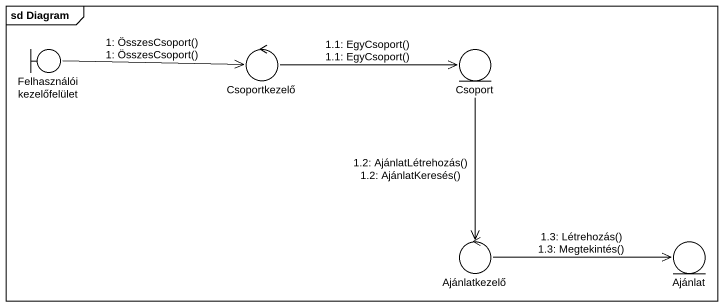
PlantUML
@startuml
mainframe sd Diagram
boundary "Felhasználói kezelőfelület" as Felhasználói_kezelőfelület
control Csoportkezelő
entity Csoport
control Ajánlatkezelő
entity Ajánlat
Felhasználói_kezelőfelület -right-> Csoportkezelő : 1: ÖsszesCsoport()\n1: ÖsszesCsoport()
Csoportkezelő -right-> Csoport : 1.1: EgyCsoport()\n1.1: EgyCsoport()
Csoport --> Ajánlatkezelő : 1.2: AjánlatLétrehozás()\n1.2: AjánlatKeresés()
Ajánlatkezelő -right-> Ajánlat : 1.3: Létrehozás()\n1.3: Megtekintés()
@enduml
